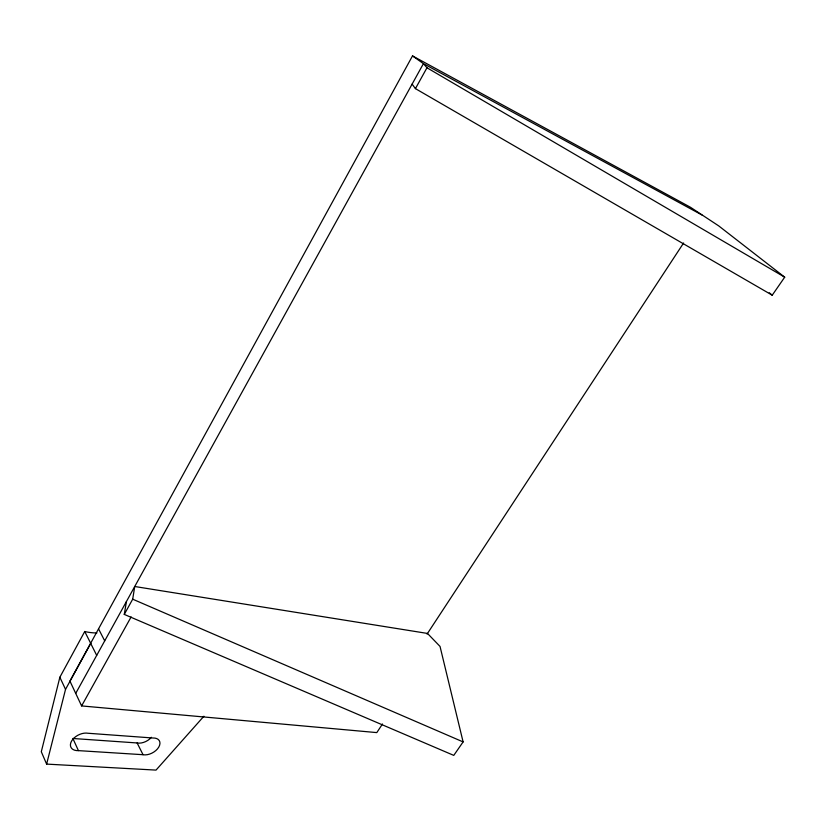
<?xml version="1.0" encoding="UTF-8"?>
<svg xmlns="http://www.w3.org/2000/svg" width="826" height="826" viewBox="0 0 826 826"><rect width="100%" height="100%" fill="white"/><g stroke="black" fill="none" stroke-linecap="round" stroke-linejoin="round"><path stroke-width="1.24" d="M124.272 614.41L132.697 599.191L134.731 586.501L427.496 633.439L440.031 646.428L463.107 741.913L453.773 755.387L124.272 614.41L126.43 601.524M96.869 632.974A57.335 40.257 -28 0 1 84.737 631.508L59.854 677.248L41.3 751.743L46.617 764.102L156.031 770.1L203.898 716.235M46.617 764.102L65.533 689.38L90.736 643.392L84.737 631.508M412.122 84.097L415.426 88.63L772.227 295.202L784.7 277.175L718.754 225.921L690.526 207.305L412.504 55.9L69.921 681.078L81.609 705.92L376.801 732.6L382.479 723.989M75.713 693.386L423.428 63.633L412.504 55.9M415.426 88.63L426.97 67.773L423.428 63.633L701.976 214.987M81.609 705.92L131.127 616.919M427.052 634.12L683.598 242.999M78.429 750.627L143.043 754.706A11.647 7.207 -28.9 0 0 158.747 747.138A11.647 7.207 -28.9 0 0 152.955 738L88.103 733.261A12.214 7.692 -26.6 0 0 71.501 741.201A12.214 7.692 -26.6 0 0 78.429 750.627L72.884 738.485L137.126 742.956A11.554 7.217 -28.7 0 0 151.416 737.298M132.697 599.191L463.107 741.913M426.97 67.773L784.7 277.175M769.264 292.745L772.227 295.202M98.542 628.854L104.706 640.873M137.126 742.956L143.043 754.706M90.633 643.278L96.694 655.379M59.854 677.248L65.533 689.38"/></g></svg>
